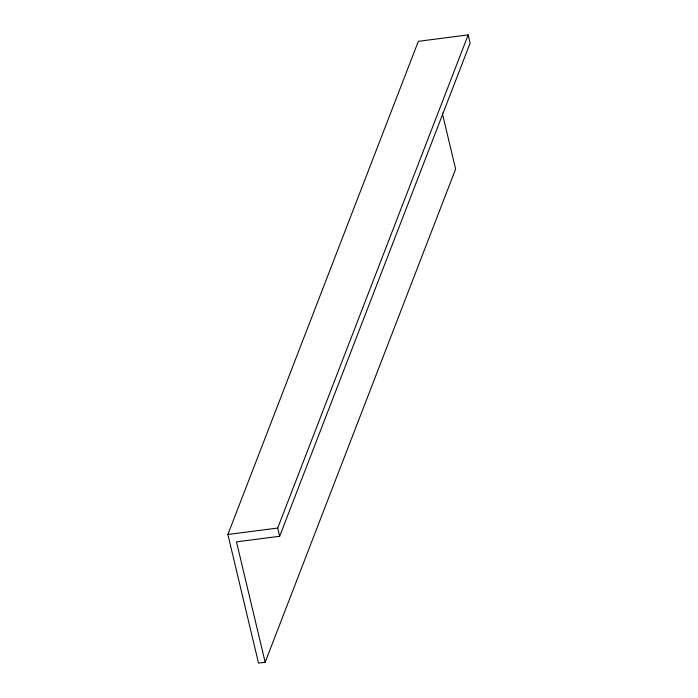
<?xml version="1.0" encoding="UTF-8"?>
<svg xmlns="http://www.w3.org/2000/svg" width="698" height="698" viewBox="0 0 698 698"><rect width="100%" height="100%" fill="white"/><g stroke="black" fill="none" stroke-linecap="round" stroke-linejoin="round"><path stroke-width="1.05" d="M227.88 534.485L418.338 41.33L468.166 34.9L470.12 43.128L279.662 536.282L236.482 541.857L265.161 662.245L258.513 663.1L227.88 534.485L277.699 528.046L468.166 34.9M265.161 662.245L455.62 169.091L442.288 113.128M277.699 528.046L279.662 536.282"/></g></svg>
